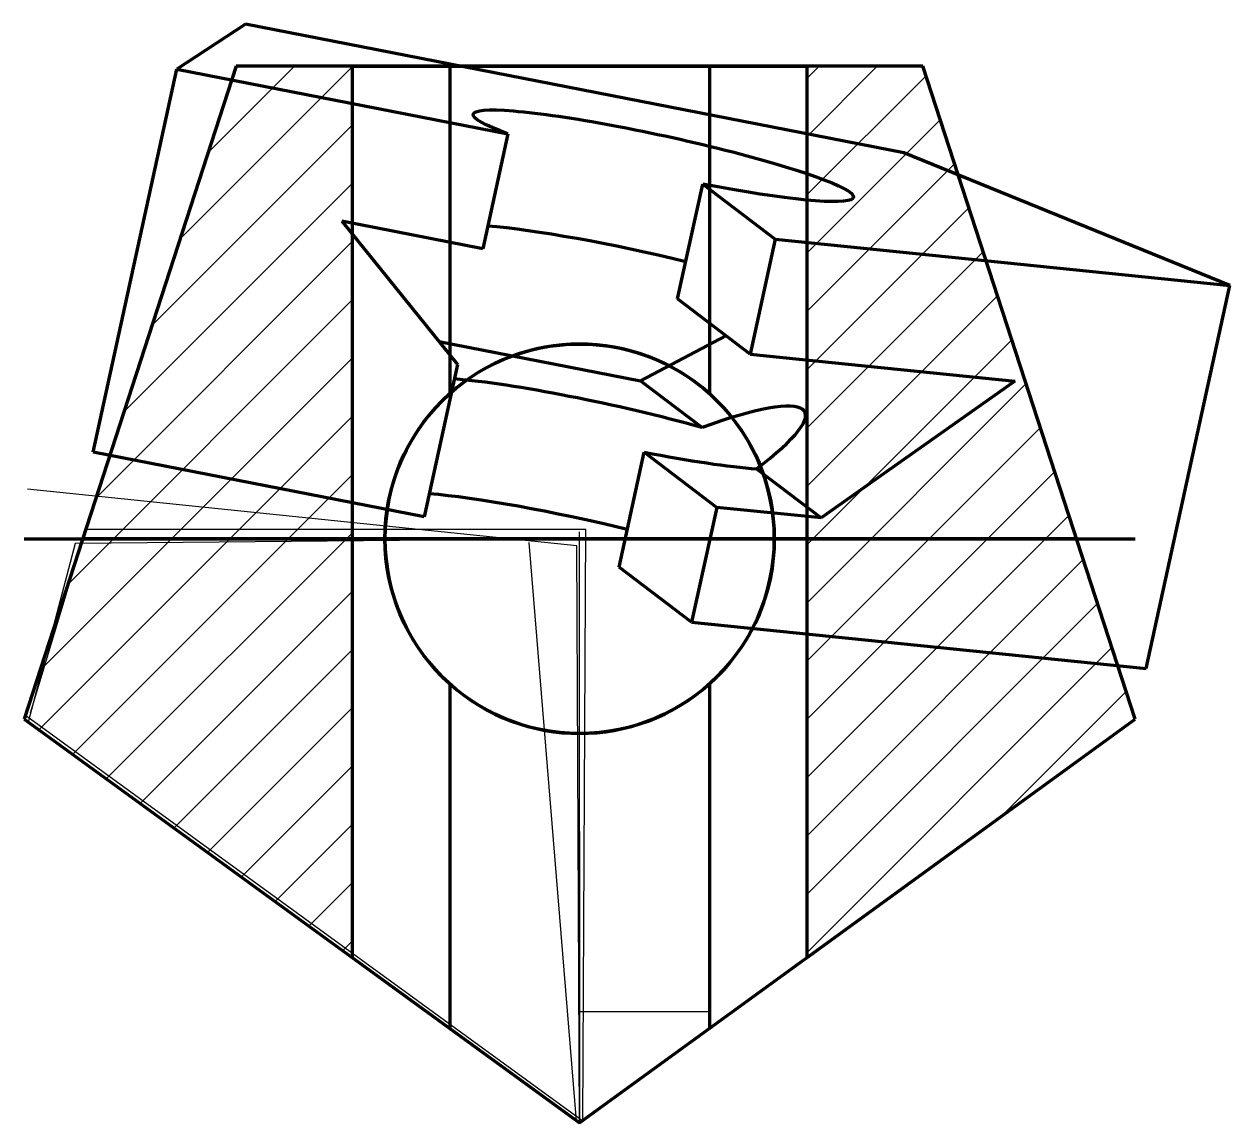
# Model space of a CAD drawing. Header units: millimetres. Extents: x -42.8 to 50.1, y -45.1 to 39.6.
import ezdxf

# ---------------------------------------------------------------- set-up
doc = ezdxf.new("R2010")
doc.units = ezdxf.units.MM
for name, color, linetype in [('VPORTS', 7, 'Continuous'), ('горизь разр-HAT', 7, 'Continuous'), ('диметрия-DIM', 7, 'Continuous'), ('фргонт разр-HAT', 7, 'Continuous')]:
    doc.layers.add(name, color=color, linetype=linetype)
for name, color, linetype, lineweight in [('горизь разр-VIS', 1, 'Continuous', 100), ('диметрия-VIS', 1, 'Continuous', 100), ('сверху-VIS', 1, 'Continuous', 100), ('спереди-VIS', 1, 'Continuous', 100), ('фргонт разр-VIS', 1, 'Continuous', 100)]:
    doc.layers.add(name, color=color, linetype=linetype, lineweight=lineweight)
pattern_1 = [(41, (-40.2772, -5e-32), (-2.08299, 2.3962), [])]

msp = doc.modelspace()

# ---------------------------------------------------------------- hatches: boundary and pattern name
at = {"layer": 'горизь разр-HAT'}
h = msp.add_hatch(dxfattribs=at)
h.set_pattern_fill('ANSI31', color=256, style=0)
h.paths.add_polyline_path([(17.5, 36.406), (17.5, -32.286), (42.798, -13.906), (26.45, 36.406)])
h.paths.add_polyline_path([(-17.5, -32.286), (-17.5, 36.406), (-26.45, 36.406), (-42.798, -13.906)])
at = {"layer": 'диметрия-DIM', "extrusion": (0, -1, 0)}
h = msp.add_hatch(dxfattribs=at)
h.set_pattern_fill('ANSI31', color=256, angle=356)
h.set_pattern_definition(pattern_1)
h.paths.add_polyline_path([(-13.682, 100), (-26.45, 100), (-26.45, 0), (-13.682, 0), (-13.682, 39.818), (-25, 70), (-13.682, 70)])
h.paths.add_polyline_path([(-26.45, 100), (-40.277, 100), (-40.277, 0), (-26.45, 0)])
at = {"layer": 'диметрия-DIM', "extrusion": (1, -2.41925e-17, 1.23975e-16)}
h = msp.add_hatch(dxfattribs=at)
h.set_pattern_fill('ANSI31', color=256, angle=356)
h.set_pattern_definition(pattern_1)
h.paths.add_polyline_path([(-14.998, 30), (-44.827, 30), (-44.827, 0), (-14.998, 0)])
at = {"layer": 'диметрия-DIM', "extrusion": (1, -2.38203e-16, -1.18424e-16)}
h = msp.add_hatch(dxfattribs=at)
h.set_pattern_fill('ANSI31', color=256, angle=356)
h.set_pattern_definition(pattern_1)
h.paths.add_polyline_path([(-14.998, 100), (-44.827, 100), (-44.827, 70), (-14.998, 70)])
at = {"layer": 'фргонт разр-HAT', "extrusion": (0, -1, 2.22045e-16)}
h = msp.add_hatch(dxfattribs=at)
h.set_pattern_fill('ANSI31', color=256, style=0)
h.paths.add_polyline_path([(-38.279, 100), (-38.279, 0), (-15, 0), (-15, 43.333), (-25, 70), (-15, 70), (-15, 100)])
h.paths.add_polyline_path([(38.279, 0), (38.279, 100), (15, 100), (15, 70), (25, 70), (15, 43.333), (15, 0)])

# ---------------------------------------------------------------- linework, layer by layer
at = {"layer": 'VPORTS', "extrusion": (-2.68633e-16, -1, 0)}
msp.add_line((0, -36.406, 30), (10, -36.406, 30), dxfattribs=at)
at = {"layer": 'горизь разр-VIS'}
for p, q in [((-26.45, 36.406, 50), (-42.798, -13.906, 50)), ((-17.5, 36.406, 50), (-26.45, 36.406, 50)), ((-17.5, 36.406, 50), (-10, 36.406, 50)), ((-17.5, -32.286, 50), (-17.5, 36.406, 50)), ((-10, 36.406, 50), (10, 36.406, 50)), ((-10, 36.406, 50), (-10, 11.18, 50)), ((10, 36.406, 50), (17.5, 36.406, 50)), ((10, 36.406, 50), (10, 11.18, 50)), ((26.45, 36.406, 50), (17.5, 36.406, 50)), ((17.5, 36.406, 50), (17.5, -32.286, 50)), ((42.798, -13.906, 50), (26.45, 36.406, 50)), ((-10, -11.18, 50), (-10, -37.735, 50)), ((10, -11.18, 50), (10, -37.735, 50)), ((-42.798, -13.906, 50), (-17.5, -32.286, 50)), ((17.5, -32.286, 50), (42.798, -13.906, 50)), ((-10, -37.735, 50), (-17.5, -32.286, 50)), ((17.5, -32.286, 50), (10, -37.735, 50)), ((0, -45, 50), (-10, -37.735, 50)), ((10, -37.735, 50), (0, -45, 50))]:
    msp.add_line(p, q, dxfattribs=at)
for start, end in [(48.18969, 131.81031), (131.81031, 228.18969), (311.81031, 48.18969), (228.18969, 311.81031)]:
    msp.add_arc((0, 0, 50), 15, start, end, dxfattribs=at)
at = {"layer": 'диметрия-VIS'}
for p, q in [((-25.743, 39.643, 98.886), (-31.027, 36.173, 85.441)), ((24.991, 29.728, 102.297), (-25.743, 39.643, 98.886)), ((-37.475, 6.674, -4.411), (-31.027, 36.173, 85.441)), ((-31.027, 36.173, 85.441), (-5.521, 31.188, 87.156)), ((-5.521, 31.188, 87.156), (-7.455, 22.338, 60.2)), ((50.098, 19.497, 88.51), (24.991, 29.728, 102.297)), ((7.553, 18.469, 58.487), (9.487, 27.319, 85.443)), ((9.487, 27.319, 85.443), (15.078, 23.07, 76.644)), ((-18.31, 24.46, 59.471), (-9.401, 13.435, 33.081)), ((-7.455, 22.338, 60.2), (-18.31, 24.46, 59.471)), ((15.078, 23.07, 76.644), (13.144, 14.22, 49.688)), ((15.078, 23.07, 76.644), (50.098, 19.497, 88.51)), ((43.651, -10.003, -1.343), (50.098, 19.497, 88.51)), ((13.144, 14.22, 49.688), (7.553, 18.469, 58.487)), ((-10.824, 15.196, 37.296), (4.701, 12.161, 38.34)), ((4.701, 12.161, 38.34), (11.271, 15.643, 52.635)), ((13.144, 14.22, 49.688), (33.519, 12.141, 56.592)), ((-9.401, 13.435, 33.081), (-11.969, 1.689, -2.696)), ((4.701, 12.161, 38.34), (9.429, 8.568, 30.899)), ((33.519, 12.141, 56.592), (18.598, 1.6, 16.469)), ((-11.969, 1.689, -2.696), (-37.475, 6.674, -4.411)), ((3.039, -2.181, -4.409), (4.973, 6.669, 22.547)), ((4.973, 6.669, 22.547), (10.565, 2.42, 13.747)), ((13.62, 5.383, 24.302), (18.598, 1.6, 16.469)), ((10.565, 2.42, 13.747), (8.63, -6.43, -13.209)), ((18.598, 1.6, 16.469), (10.565, 2.42, 13.747)), ((8.63, -6.43, -13.209), (3.039, -2.181, -4.409)), ((8.63, -6.43, -13.209), (43.651, -10.003, -1.343))]:
    msp.add_line(p, q, dxfattribs=at)
at = {"layer": 'диметрия-VIS', "extrusion": (0.202408, 0.926041, -0.318557)}
for centre, major_axis, start_param, end_param in [((6.448, 29.5, 89.852), (-14.654, 3.203), -0.637574, 4.481358), ((4.513, 20.65, 62.897), (14.654, -3.203), -2.504018, -1.339765)]:
    msp.add_ellipse(centre, major_axis=major_axis, ratio=0.318557, start_param=start_param, end_param=end_param, dxfattribs=at)
at = {"layer": 'диметрия-VIS', "extrusion": (-0.202408, -0.926041, 0.318557)}
for centre, major_axis, ratio, start_param, end_param in [((1.934, 8.85, 26.956), (-14.654, 3.203), 0.318557, -2.085335, -0.637574), ((0.215, 0.983, 2.995), (-16.691, -9.128, -37.142), 0.110898, 2.221813, 3.903951), ((1.934, 8.85, 26.956), (14.654, -3.203), 0.318557, -1.339765, -0.62588), ((0, 0), (-14.654, 3.203), 0.318557, -1.801828, -0.637574)]:
    msp.add_ellipse(centre, major_axis=major_axis, ratio=ratio, start_param=start_param, end_param=end_param, dxfattribs=at)
at = {"layer": 'сверху-VIS'}
for p, q in [((-26.45, 36.406), (-42.798, -13.906)), ((26.45, 36.406), (-26.45, 36.406)), ((42.798, -13.906), (26.45, 36.406)), ((-42.798, -13.906), (0, -45)), ((0, -45), (42.798, -13.906))]:
    msp.add_line(p, q, dxfattribs=at)
msp.add_circle((0, 0), 15, dxfattribs=at)
at = {"layer": 'спереди-VIS'}
for p, q in [((-42.798, 0, 100), (0, 0, 100)), ((-42.798, 0), (-42.798, 0, 100)), ((-42.798, 0), (0, 0)), ((-10, 0, 30), (-25, 0, 70)), ((-25, 0, 70), (0, 0, 70)), ((0, 0, 30), (-10, 0, 30)), ((10, 0, 30), (0, 0, 30)), ((0, 0, 70), (25, 0, 70)), ((0, 0), (0, 0, 30)), ((0, 0), (42.798, 0)), ((0, 0, 100), (42.798, 0, 100)), ((0, 0, 70), (0, 0, 100)), ((25, 0, 70), (10, 0, 30)), ((42.798, 0), (42.798, 0, 100))]:
    msp.add_line(p, q, dxfattribs=at)
at = {"layer": 'фргонт разр-HAT'}
for points in [[(-42.498, -14.123), (0, -45), (-0.206, -0.552), (-42.548, 3.817)], [(-42.798, -13.906), (0, -45), (0, 0.524)], [(-42.588, -13.669), (0.258, -44.83), (0.486, 0.703), (-38.057, 0.703), (-42.344, -13.425)], [(0.015, -45.074), (0, 0), (-38.852, -0.365), (-42.498, -14.123), (-0.23, -44.833), (-3.88, -0.286)], [(0, -45), (-42.798, -13.906), (-42.798, -13.906), (-42.798, -13.906), (-42.798, -13.906)]]:
    msp.add_lwpolyline(points, dxfattribs=at)
at = {"layer": 'фргонт разр-VIS'}
for p, q in [((-15, 0, 100), (-38.279, 0, 100)), ((-38.279, 0), (-15, 0)), ((-38.279, 0, 100), (-38.279, 0)), ((-25, 0, 70), (-15, 0, 70)), ((-15, 0, 43.333), (-25, 0, 70)), ((-15, 0, 100), (15, 0, 100)), ((-15, 0, 70), (15, 0, 70)), ((-15, 0, 70), (-15, 0, 100)), ((15, 0), (-15, 0)), ((-15, 0), (-15, 0, 43.333)), ((-10, 0, 30), (-15, 0, 43.333)), ((10, 0, 30), (-10, 0, 30)), ((15, 0, 43.333), (10, 0, 30)), ((38.279, 0, 100), (15, 0, 100)), ((15, 0, 70), (25, 0, 70)), ((15, 0, 100), (15, 0, 70)), ((25, 0, 70), (15, 0, 43.333)), ((15, 0), (38.279, 0)), ((15, 0, 43.333), (15, 0)), ((38.279, 0), (38.279, 0, 100))]:
    msp.add_line(p, q, dxfattribs=at)

doc.saveas('drawing.dxf')
